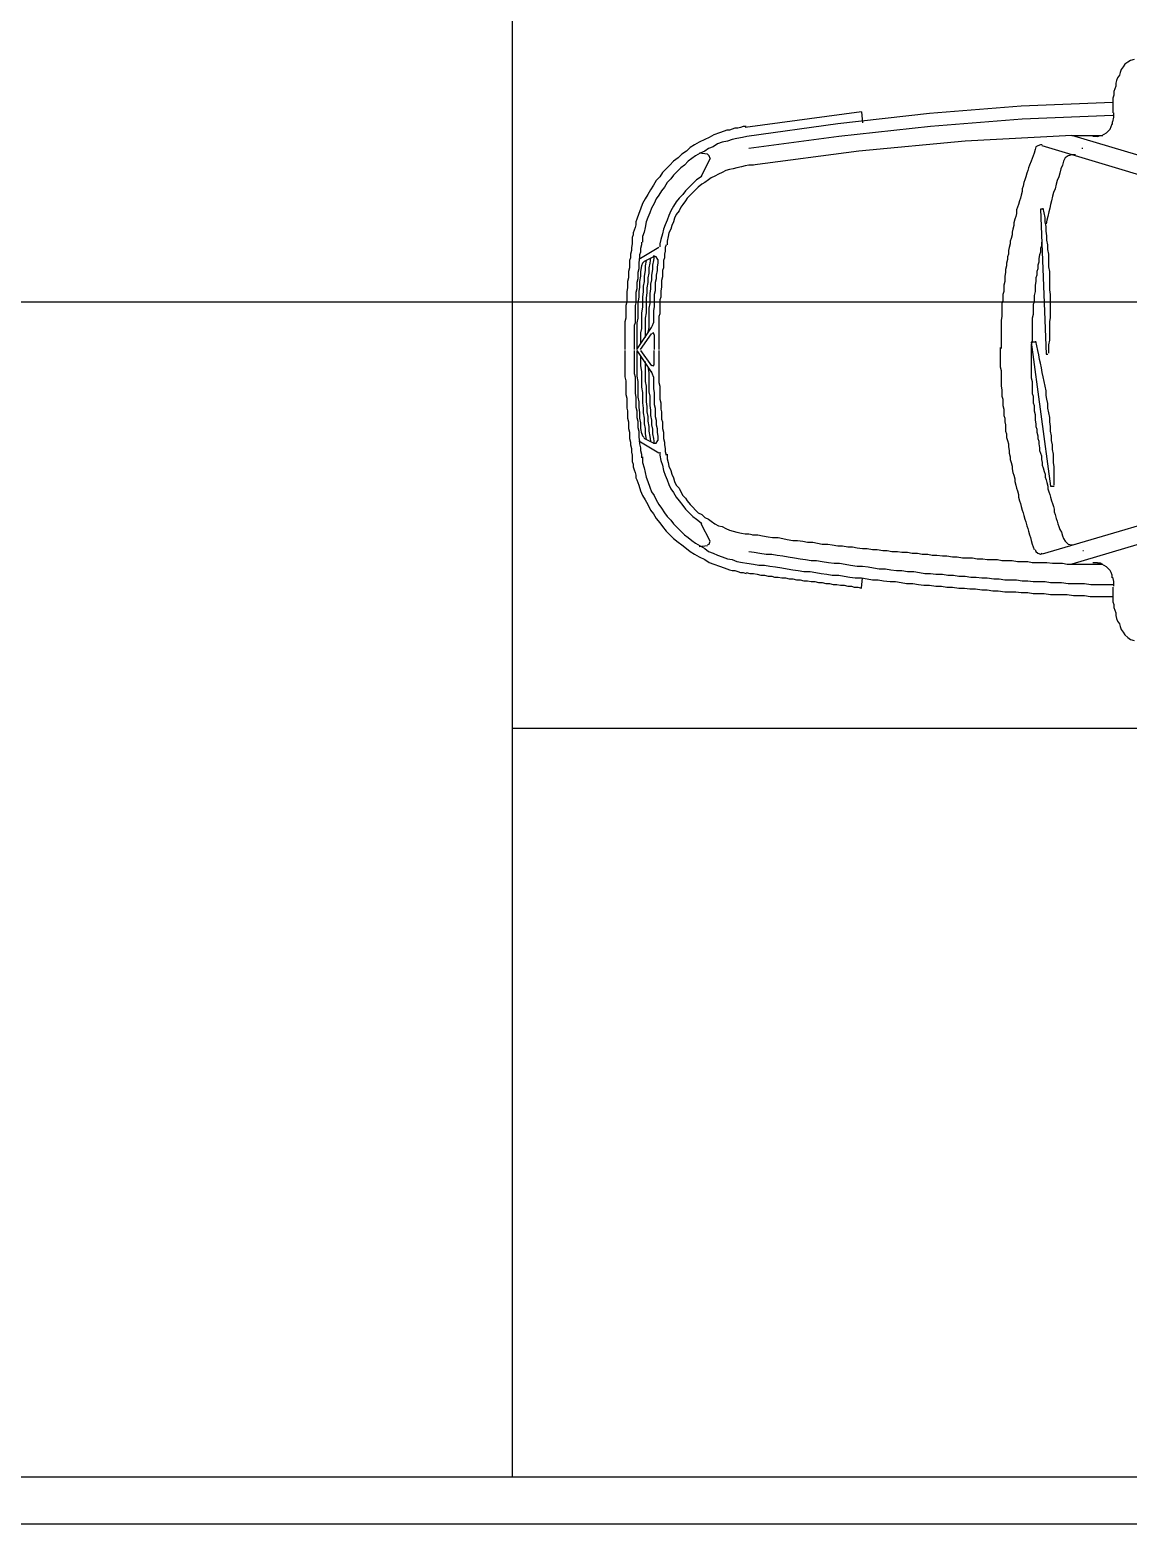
# Model space of a CAD drawing. Header units: millimetres. Extents: x 2273 to 2522, y 1034 to 1187.
# Drawn here: x 2481.835 to 2485.356, y 1034.304 to 1039.093 of the extents above; entities that cross this region are included whole.
import ezdxf

# ---------------------------------------------------------------- set-up
doc = ezdxf.new("R2010")
doc.units = ezdxf.units.MM
doc.layers.add('LAYER8', color=8, linetype='Continuous')

msp = doc.modelspace()

# ---------------------------------------------------------------- linework, layer by layer
at = {"color": 1}
msp.add_line((2454.7693, 1038.222), (2514.7693, 1038.222), dxfattribs=at)
at = {"layer": 'LAYER8', "color": 0, "linetype": 'Continuous'}
for points in [[(2483.381, 1041.6572), (2483.381, 1034.4543)], [(2485.3399, 1038.9749), (2485.334, 1038.9661), (2485.331, 1038.9572), (2485.3281, 1038.9484), (2485.3222, 1038.9396), (2485.3193, 1038.9308), (2485.3163, 1038.922), (2485.3163, 1038.9131), (2485.3134, 1038.9043), (2485.3105, 1038.8955), (2485.3105, 1038.8837), (2485.3075, 1038.8749), (2485.3075, 1038.8661), (2485.3075, 1038.8572), (2485.3075, 1038.8484), (2485.3075, 1038.8367), (2485.3075, 1038.8278)], [(2485.3752, 1038.9984), (2485.3634, 1038.9955), (2485.3546, 1038.9896), (2485.3457, 1038.9837), (2485.3399, 1038.9749)], [(2484.5016, 1038.8308), (2484.1281, 1038.7808)], [(2485.3075, 1038.8602), (2485.0134, 1038.8484), (2484.7193, 1038.8249), (2484.4252, 1038.7925), (2484.134, 1038.7514)], [(2484.5016, 1038.8308), (2484.5046, 1038.7955)], [(2485.3075, 1038.7984), (2485.3105, 1038.8131), (2485.3105, 1038.8278)], [(2484.131, 1038.7837), (2484.1222, 1038.7837), (2484.1134, 1038.7808), (2484.1046, 1038.7778), (2484.0957, 1038.7778), (2484.0869, 1038.7749), (2484.0781, 1038.772), (2484.0693, 1038.772), (2484.0605, 1038.769), (2484.0457, 1038.7631), (2484.0281, 1038.7572), (2484.0134, 1038.7484), (2483.9987, 1038.7425), (2483.981, 1038.7337), (2483.9663, 1038.7249), (2483.9516, 1038.7161), (2483.9399, 1038.7043), (2483.9252, 1038.6955), (2483.9134, 1038.6837), (2483.8987, 1038.672), (2483.8869, 1038.6602), (2483.8752, 1038.6484), (2483.8634, 1038.6367), (2483.8546, 1038.622), (2483.8428, 1038.6102), (2483.834, 1038.5955), (2483.8252, 1038.5808), (2483.8163, 1038.5661), (2483.8075, 1038.5514), (2483.7987, 1038.5367), (2483.7928, 1038.519), (2483.7869, 1038.5043), (2483.781, 1038.4867), (2483.7781, 1038.4778), (2483.7781, 1038.469), (2483.7752, 1038.4602), (2483.7722, 1038.4514), (2483.7693, 1038.4425), (2483.7693, 1038.4367), (2483.7663, 1038.4278), (2483.7663, 1038.419)], [(2485.3075, 1038.819), (2485.0163, 1038.8072), (2484.7222, 1038.7837), (2484.4281, 1038.7514), (2484.1399, 1038.7131)], [(2485.2575, 1038.7514), (2485.2663, 1038.7543), (2485.2722, 1038.7543), (2485.2869, 1038.7631), (2485.2987, 1038.7749), (2485.3016, 1038.7837), (2485.3046, 1038.7925)], [(2485.3046, 1038.7984), (2485.3046, 1038.7896)], [(2484.134, 1038.7514), (2484.1193, 1038.7484), (2484.1016, 1038.7455), (2484.0869, 1038.7425), (2484.0722, 1038.7367), (2484.0546, 1038.7337), (2484.0399, 1038.7278), (2484.0252, 1038.719), (2484.0105, 1038.7131), (2483.9987, 1038.7043), (2483.984, 1038.6984), (2483.9693, 1038.6896), (2483.9575, 1038.6808), (2483.9457, 1038.672), (2483.934, 1038.6602), (2483.9222, 1038.6514), (2483.9105, 1038.6396), (2483.8987, 1038.6278), (2483.8899, 1038.6161), (2483.8781, 1038.6043), (2483.8693, 1038.5896), (2483.8605, 1038.5778), (2483.8516, 1038.5631), (2483.8428, 1038.5514), (2483.8369, 1038.5367), (2483.8281, 1038.522), (2483.8222, 1038.5072), (2483.8163, 1038.4925), (2483.8105, 1038.4778), (2483.8075, 1038.4602), (2483.8046, 1038.4455), (2483.7987, 1038.4308), (2483.7987, 1038.4131)], [(2485.1752, 1038.7543), (2484.834, 1038.7367), (2484.4928, 1038.7043), (2484.1516, 1038.6602)], [(2485.7105, 1038.5955), (2485.1752, 1038.7543), (2485.2752, 1038.7543)], [(2485.2575, 1038.7514), (2485.2428, 1038.7514)], [(2484.0075, 1038.6955), (2483.981, 1038.6984)], [(2484.0163, 1038.6808), (2484.0134, 1038.6896), (2484.0075, 1038.6955)], [(2485.0575, 1038.7102), (2485.0546, 1038.6984), (2485.0516, 1038.6896), (2485.0487, 1038.6808), (2485.0457, 1038.672), (2485.0399, 1038.6602), (2485.0369, 1038.6514), (2485.034, 1038.6425), (2485.031, 1038.6337), (2485.0281, 1038.622), (2485.0252, 1038.6131), (2485.0222, 1038.6043), (2485.0193, 1038.5925), (2485.0163, 1038.5837), (2485.0163, 1038.5749), (2485.0134, 1038.5631), (2485.0105, 1038.5543), (2485.0075, 1038.5455), (2485.0046, 1038.5337), (2485.0016, 1038.5249), (2484.9987, 1038.5161), (2484.9987, 1038.5043), (2484.9957, 1038.4955), (2484.9928, 1038.4867), (2484.9899, 1038.4749), (2484.9899, 1038.4661), (2484.9869, 1038.4543), (2484.984, 1038.4455), (2484.984, 1038.4367), (2484.981, 1038.4249), (2484.9781, 1038.4161), (2484.9781, 1038.4072), (2484.9752, 1038.3955), (2484.9722, 1038.3867), (2484.9722, 1038.3749), (2484.9693, 1038.3661), (2484.9693, 1038.3572), (2484.9663, 1038.3455), (2484.9663, 1038.3367), (2484.9634, 1038.3249), (2484.9634, 1038.3161), (2484.9605, 1038.3043), (2484.9605, 1038.2955), (2484.9605, 1038.2867), (2484.9575, 1038.2749), (2484.9575, 1038.2661), (2484.9575, 1038.2543), (2484.9546, 1038.2455), (2484.9546, 1038.2367), (2484.9546, 1038.2249), (2484.9516, 1038.2161), (2484.9516, 1038.2043), (2484.9516, 1038.1955), (2484.9516, 1038.1837), (2484.9516, 1038.1749), (2484.9487, 1038.1631), (2484.9487, 1038.1543), (2484.9487, 1038.1455), (2484.9487, 1038.1337), (2484.9487, 1038.1249), (2484.9487, 1038.1131), (2484.9487, 1038.1043), (2484.9487, 1038.0925), (2484.9487, 1038.0837), (2484.9487, 1038.072)], [(2485.081, 1038.7249), (2485.0752, 1038.7249), (2485.0663, 1038.722), (2485.0605, 1038.719), (2485.0575, 1038.7102)], [(2485.6399, 1038.5543), (2485.081, 1038.722)], [(2485.1869, 1038.6925), (2485.1752, 1038.6925), (2485.1634, 1038.6896), (2485.1546, 1038.6837), (2485.1487, 1038.672)], [(2485.2105, 1038.7131), (2485.2075, 1038.7131)], [(2484.1546, 1038.6602), (2484.1399, 1038.6602), (2484.1281, 1038.6572), (2484.1163, 1038.6543), (2484.1016, 1038.6514), (2484.0899, 1038.6484), (2484.0781, 1038.6455), (2484.0663, 1038.6425), (2484.0546, 1038.6367), (2484.0428, 1038.6308), (2484.031, 1038.6249), (2484.0193, 1038.619), (2484.0105, 1038.6131), (2483.9987, 1038.6043), (2483.9899, 1038.5984), (2483.9781, 1038.5896), (2483.9693, 1038.5808), (2483.9605, 1038.572), (2483.9516, 1038.5631), (2483.9428, 1038.5543), (2483.9369, 1038.5455), (2483.9281, 1038.5337), (2483.9222, 1038.5249), (2483.9163, 1038.5131), (2483.9075, 1038.5014), (2483.9016, 1038.4896), (2483.8987, 1038.4778), (2483.8928, 1038.4661), (2483.8899, 1038.4543), (2483.884, 1038.4425), (2483.881, 1038.4308), (2483.8781, 1038.4161), (2483.8781, 1038.4043)], [(2484.0163, 1038.6808), (2483.9869, 1038.6249)], [(2485.1487, 1038.672), (2485.1457, 1038.6602), (2485.1399, 1038.6484), (2485.1369, 1038.6337), (2485.134, 1038.622), (2485.1281, 1038.6102), (2485.1252, 1038.5984), (2485.1222, 1038.5837), (2485.1163, 1038.572), (2485.1134, 1038.5602), (2485.1105, 1038.5455), (2485.1075, 1038.5337), (2485.1046, 1038.522), (2485.1016, 1038.5102), (2485.0987, 1038.4955), (2485.0957, 1038.4837), (2485.0928, 1038.472)], [(2483.9869, 1038.622), (2483.9722, 1038.6131), (2483.9605, 1038.6014), (2483.9487, 1038.5896), (2483.9369, 1038.5778), (2483.9281, 1038.5661), (2483.9163, 1038.5543), (2483.9075, 1038.5425), (2483.8987, 1038.5278), (2483.8899, 1038.5131), (2483.884, 1038.4984), (2483.8781, 1038.4837), (2483.8722, 1038.469), (2483.8663, 1038.4543), (2483.8634, 1038.4396), (2483.8575, 1038.422), (2483.8546, 1038.4072)], [(2483.9869, 1038.622), (2483.9899, 1038.6249)], [(2485.0752, 1038.519), (2485.0928, 1038.0543)], [(2485.084, 1038.519), (2485.0752, 1038.519)], [(2485.1016, 1038.0572), (2485.1016, 1038.072), (2485.1016, 1038.0837), (2485.1046, 1038.0984), (2485.1046, 1038.1131), (2485.1046, 1038.1278), (2485.1046, 1038.1425), (2485.1046, 1038.1572), (2485.1075, 1038.172), (2485.1075, 1038.1867), (2485.1075, 1038.2014), (2485.1075, 1038.2161), (2485.1075, 1038.2308), (2485.1075, 1038.2455), (2485.1046, 1038.2602), (2485.1046, 1038.2749), (2485.1046, 1038.2896), (2485.1046, 1038.3043), (2485.1046, 1038.319), (2485.1016, 1038.3337), (2485.1016, 1038.3484), (2485.1016, 1038.3631), (2485.1016, 1038.3749), (2485.0987, 1038.3896), (2485.0987, 1038.4043), (2485.0957, 1038.419), (2485.0957, 1038.4337), (2485.0928, 1038.4484), (2485.0928, 1038.4631), (2485.0899, 1038.4778), (2485.0899, 1038.4925), (2485.0869, 1038.5072), (2485.084, 1038.522)], [(2483.7663, 1038.419), (2483.7663, 1038.4072), (2483.7634, 1038.3955), (2483.7634, 1038.3867), (2483.7605, 1038.3749), (2483.7605, 1038.3631), (2483.7575, 1038.3543), (2483.7575, 1038.3425), (2483.7575, 1038.3308), (2483.7546, 1038.319), (2483.7546, 1038.3102), (2483.7546, 1038.2984), (2483.7516, 1038.2867), (2483.7516, 1038.2778), (2483.7516, 1038.2661), (2483.7487, 1038.2543), (2483.7487, 1038.2425), (2483.7487, 1038.2337), (2483.7487, 1038.222), (2483.7457, 1038.2102), (2483.7457, 1038.2014), (2483.7457, 1038.1896), (2483.7457, 1038.1778), (2483.7457, 1038.169), (2483.7428, 1038.1572), (2483.7428, 1038.1455), (2483.7428, 1038.1337), (2483.7428, 1038.1249), (2483.7428, 1038.1131), (2483.7428, 1038.1014), (2483.7428, 1038.0896), (2483.7428, 1038.0808), (2483.7428, 1038.069)], [(2483.7957, 1038.4131), (2483.7957, 1038.4043), (2483.7928, 1038.3925), (2483.7928, 1038.3808), (2483.7899, 1038.372), (2483.7899, 1038.3602), (2483.7869, 1038.3484), (2483.7869, 1038.3396), (2483.7869, 1038.3278), (2483.784, 1038.3161), (2483.784, 1038.3072), (2483.784, 1038.2955), (2483.781, 1038.2837), (2483.781, 1038.2749), (2483.781, 1038.2631), (2483.7781, 1038.2514), (2483.7781, 1038.2425), (2483.7781, 1038.2308), (2483.7781, 1038.219), (2483.7752, 1038.2102), (2483.7752, 1038.1984), (2483.7752, 1038.1867), (2483.7752, 1038.1778), (2483.7752, 1038.1661), (2483.7752, 1038.1543), (2483.7722, 1038.1455), (2483.7722, 1038.1337), (2483.7722, 1038.122), (2483.7722, 1038.1131), (2483.7722, 1038.1014), (2483.7722, 1038.0896), (2483.7722, 1038.0808), (2483.7722, 1038.069)], [(2483.8752, 1038.4043), (2483.8722, 1038.3955), (2483.8722, 1038.3837), (2483.8693, 1038.3749), (2483.8693, 1038.3631), (2483.8663, 1038.3543), (2483.8663, 1038.3425), (2483.8663, 1038.3308), (2483.8634, 1038.322), (2483.8634, 1038.3102), (2483.8634, 1038.3014), (2483.8605, 1038.2896), (2483.8605, 1038.2808), (2483.8605, 1038.269), (2483.8575, 1038.2572), (2483.8575, 1038.2484), (2483.8575, 1038.2367), (2483.8546, 1038.2278), (2483.8546, 1038.2161), (2483.8546, 1038.2072), (2483.8546, 1038.1955), (2483.8546, 1038.1837), (2483.8516, 1038.1749), (2483.8516, 1038.1631), (2483.8516, 1038.1543), (2483.8516, 1038.1425), (2483.8516, 1038.1337), (2483.8516, 1038.122), (2483.8516, 1038.1102), (2483.8516, 1038.1014), (2483.8516, 1038.0896), (2483.8516, 1038.0808), (2483.8516, 1038.069)], [(2483.8546, 1038.4072), (2483.8546, 1038.3984)], [(2485.0781, 1038.4131), (2485.0781, 1038.4014), (2485.0752, 1038.3925), (2485.0752, 1038.3808), (2485.0722, 1038.372), (2485.0693, 1038.3602), (2485.0693, 1038.3484), (2485.0663, 1038.3396), (2485.0663, 1038.3278), (2485.0634, 1038.319), (2485.0634, 1038.3072), (2485.0605, 1038.2984), (2485.0605, 1038.2867), (2485.0575, 1038.2749), (2485.0575, 1038.2661), (2485.0575, 1038.2543), (2485.0546, 1038.2425), (2485.0546, 1038.2337), (2485.0546, 1038.222), (2485.0516, 1038.2131), (2485.0516, 1038.2014), (2485.0516, 1038.1896), (2485.0516, 1038.1808), (2485.0487, 1038.169), (2485.0487, 1038.1572), (2485.0487, 1038.1484), (2485.0487, 1038.1367), (2485.0487, 1038.1278), (2485.0487, 1038.1161), (2485.0487, 1038.1043), (2485.0487, 1038.0955), (2485.0457, 1038.0837), (2485.0457, 1038.072)], [(2483.8516, 1038.3955), (2483.7869, 1038.3572)], [(2483.8105, 1038.3543), (2483.8075, 1038.3367), (2483.8075, 1038.322), (2483.8046, 1038.3043), (2483.8046, 1038.2867), (2483.8016, 1038.272), (2483.8016, 1038.2543), (2483.7987, 1038.2367), (2483.7987, 1038.222), (2483.7987, 1038.2043), (2483.7957, 1038.1867), (2483.7957, 1038.172), (2483.7957, 1038.1543), (2483.7957, 1038.1367), (2483.7928, 1038.122), (2483.7928, 1038.1043), (2483.7928, 1038.0867)], [(2483.8046, 1038.3514), (2483.7987, 1038.3455), (2483.7957, 1038.3367)], [(2483.834, 1038.3661), (2483.8046, 1038.3514)], [(2483.8252, 1038.3631), (2483.8222, 1038.3455), (2483.8193, 1038.3308), (2483.8193, 1038.3131), (2483.8163, 1038.2984), (2483.8163, 1038.2837), (2483.8134, 1038.2661), (2483.8134, 1038.2514), (2483.8105, 1038.2337), (2483.8105, 1038.219), (2483.8105, 1038.2014), (2483.8105, 1038.1867), (2483.8075, 1038.169), (2483.8075, 1038.1543), (2483.8075, 1038.1367), (2483.8075, 1038.122), (2483.8075, 1038.1072)], [(2483.8369, 1038.369), (2483.834, 1038.3543), (2483.831, 1038.3396), (2483.831, 1038.3249), (2483.8281, 1038.3072), (2483.8281, 1038.2925), (2483.8252, 1038.2778), (2483.8252, 1038.2631), (2483.8222, 1038.2484), (2483.8222, 1038.2308), (2483.8222, 1038.2161), (2483.8193, 1038.2014), (2483.8193, 1038.1867), (2483.8193, 1038.172), (2483.8193, 1038.1543), (2483.8193, 1038.1396), (2483.8163, 1038.1249)], [(2483.8487, 1038.3572), (2483.8428, 1038.3661), (2483.834, 1038.369)], [(2483.8487, 1038.3572), (2483.8487, 1038.3455), (2483.8457, 1038.3337), (2483.8457, 1038.322), (2483.8428, 1038.3072), (2483.8428, 1038.2955), (2483.8399, 1038.2837), (2483.8399, 1038.269), (2483.8399, 1038.2572), (2483.8369, 1038.2455), (2483.8369, 1038.2308), (2483.8369, 1038.219), (2483.8369, 1038.2072), (2483.834, 1038.1925), (2483.834, 1038.1808), (2483.834, 1038.169), (2483.834, 1038.1543)], [(2483.7957, 1038.3367), (2483.7928, 1038.319), (2483.7928, 1038.3043), (2483.7899, 1038.2867), (2483.7899, 1038.269), (2483.7869, 1038.2543), (2483.7869, 1038.2367), (2483.784, 1038.219), (2483.784, 1038.2043), (2483.784, 1038.1867), (2483.784, 1038.169), (2483.781, 1038.1543), (2483.781, 1038.1367), (2483.781, 1038.119), (2483.781, 1038.1043), (2483.781, 1038.0867), (2483.781, 1038.069)], [(2483.781, 1038.069), (2483.8281, 1038.1396)], [(2483.7928, 1038.069), (2483.8281, 1038.119)], [(2483.8281, 1038.1396), (2483.831, 1038.1455), (2483.834, 1038.1543)], [(2483.8369, 1038.1161), (2483.834, 1038.122), (2483.8281, 1038.119)], [(2483.8369, 1038.1161), (2483.8369, 1038.069)], [(2483.7428, 1038.0661), (2483.7428, 1038.0572), (2483.7428, 1038.0455), (2483.7428, 1038.0337), (2483.7428, 1038.0249), (2483.7428, 1038.0131), (2483.7428, 1038.0014), (2483.7428, 1037.9896), (2483.7428, 1037.9808), (2483.7457, 1037.969), (2483.7457, 1037.9572), (2483.7457, 1037.9484), (2483.7457, 1037.9367), (2483.7457, 1037.9249), (2483.7487, 1037.9131), (2483.7487, 1037.9043), (2483.7487, 1037.8925), (2483.7487, 1037.8808), (2483.7516, 1037.872), (2483.7516, 1037.8602), (2483.7516, 1037.8484), (2483.7546, 1037.8367), (2483.7546, 1037.8278), (2483.7546, 1037.8161), (2483.7575, 1037.8043), (2483.7575, 1037.7955), (2483.7575, 1037.7837), (2483.7605, 1037.772), (2483.7605, 1037.7631), (2483.7634, 1037.7514), (2483.7634, 1037.7396), (2483.7663, 1037.7308), (2483.7663, 1037.719)], [(2483.7722, 1038.0661), (2483.7722, 1038.0572), (2483.7722, 1038.0455), (2483.7722, 1038.0337), (2483.7722, 1038.0249), (2483.7722, 1038.0131), (2483.7722, 1038.0014), (2483.7722, 1037.9925), (2483.7752, 1037.9808), (2483.7752, 1037.969), (2483.7752, 1037.9602), (2483.7752, 1037.9484), (2483.7752, 1037.9367), (2483.7752, 1037.9278), (2483.7781, 1037.9161), (2483.7781, 1037.9043), (2483.7781, 1037.8955), (2483.7781, 1037.8837), (2483.781, 1037.872), (2483.781, 1037.8631), (2483.781, 1037.8514), (2483.784, 1037.8396), (2483.784, 1037.8308), (2483.784, 1037.819), (2483.7869, 1037.8072), (2483.7869, 1037.7984), (2483.7869, 1037.7867), (2483.7899, 1037.7749), (2483.7899, 1037.7661), (2483.7928, 1037.7543), (2483.7928, 1037.7455), (2483.7957, 1037.7337), (2483.7957, 1037.722)], [(2483.781, 1038.0661), (2483.781, 1038.0514), (2483.781, 1038.0337), (2483.781, 1038.0161), (2483.781, 1038.0014), (2483.781, 1037.9837), (2483.784, 1037.9661), (2483.784, 1037.9514), (2483.784, 1037.9337), (2483.784, 1037.9161), (2483.7869, 1037.9014), (2483.7869, 1037.8837), (2483.7899, 1037.8661), (2483.7899, 1037.8484), (2483.7928, 1037.8337), (2483.7928, 1037.8161), (2483.7957, 1037.7984)], [(2483.781, 1038.0661), (2483.8281, 1037.9955)], [(2483.7928, 1038.0661), (2483.8281, 1038.0161)], [(2483.8369, 1038.019), (2483.8369, 1038.0661)], [(2483.8516, 1038.0661), (2483.8516, 1038.0572), (2483.8516, 1038.0455), (2483.8516, 1038.0367), (2483.8516, 1038.0249), (2483.8516, 1038.0161), (2483.8516, 1038.0043), (2483.8516, 1037.9925), (2483.8516, 1037.9837), (2483.8516, 1037.972), (2483.8516, 1037.9631), (2483.8546, 1037.9514), (2483.8546, 1037.9425), (2483.8546, 1037.9308), (2483.8546, 1037.919), (2483.8546, 1037.9102), (2483.8575, 1037.8984), (2483.8575, 1037.8896), (2483.8575, 1037.8778), (2483.8605, 1037.869), (2483.8605, 1037.8572), (2483.8605, 1037.8455), (2483.8634, 1037.8367), (2483.8634, 1037.8249), (2483.8634, 1037.8161), (2483.8663, 1037.8043), (2483.8663, 1037.7955), (2483.8663, 1037.7837), (2483.8693, 1037.772), (2483.8693, 1037.7631), (2483.8722, 1037.7514), (2483.8722, 1037.7425), (2483.8752, 1037.7308)], [(2484.9457, 1038.0749), (2484.9457, 1038.0631), (2484.9457, 1038.0543), (2484.9457, 1038.0425), (2484.9457, 1038.0337), (2484.9457, 1038.022), (2484.9457, 1038.0131), (2484.9487, 1038.0014), (2484.9487, 1037.9925), (2484.9487, 1037.9808), (2484.9487, 1037.972), (2484.9487, 1037.9602), (2484.9487, 1037.9514), (2484.9516, 1037.9396), (2484.9516, 1037.9308), (2484.9516, 1037.919), (2484.9546, 1037.9102), (2484.9546, 1037.8984), (2484.9546, 1037.8896), (2484.9575, 1037.8778), (2484.9575, 1037.869), (2484.9575, 1037.8572), (2484.9605, 1037.8484), (2484.9605, 1037.8367), (2484.9634, 1037.8278), (2484.9634, 1037.819), (2484.9634, 1037.8072), (2484.9663, 1037.7984), (2484.9663, 1037.7867), (2484.9693, 1037.7778), (2484.9722, 1037.7661), (2484.9722, 1037.7572), (2484.9752, 1037.7455), (2484.9752, 1037.7367), (2484.9781, 1037.7249), (2484.9781, 1037.7161), (2484.981, 1037.7072), (2484.984, 1037.6955), (2484.984, 1037.6867), (2484.9869, 1037.6749), (2484.9899, 1037.6661), (2484.9928, 1037.6543), (2484.9928, 1037.6455), (2484.9957, 1037.6337), (2484.9987, 1037.6249), (2485.0016, 1037.6161), (2485.0046, 1037.6043), (2485.0046, 1037.5955), (2485.0075, 1037.5837), (2485.0105, 1037.5749), (2485.0134, 1037.5661), (2485.0163, 1037.5543), (2485.0193, 1037.5455), (2485.0222, 1037.5367), (2485.0252, 1037.5249), (2485.0281, 1037.5161), (2485.031, 1037.5043), (2485.034, 1037.4955), (2485.0369, 1037.4867), (2485.0399, 1037.4749), (2485.0428, 1037.4661), (2485.0457, 1037.4572), (2485.0487, 1037.4455), (2485.0516, 1037.4367), (2485.0546, 1037.4278)], [(2485.0457, 1038.0925), (2485.1075, 1037.6308)], [(2485.0575, 1038.0925), (2485.0457, 1038.0925)], [(2485.0457, 1038.0749), (2485.0457, 1038.0661), (2485.0457, 1038.0543), (2485.0457, 1038.0455), (2485.0457, 1038.0367), (2485.0457, 1038.0249), (2485.0457, 1038.0161), (2485.0457, 1038.0072), (2485.0457, 1037.9955), (2485.0457, 1037.9867), (2485.0457, 1037.9778), (2485.0487, 1037.9661), (2485.0487, 1037.9572), (2485.0487, 1037.9484), (2485.0487, 1037.9396), (2485.0487, 1037.9278), (2485.0516, 1037.919), (2485.0516, 1037.9102), (2485.0516, 1037.8984), (2485.0546, 1037.8896), (2485.0546, 1037.8808), (2485.0546, 1037.872), (2485.0575, 1037.8602), (2485.0575, 1037.8514), (2485.0575, 1037.8425), (2485.0605, 1037.8308), (2485.0605, 1037.822), (2485.0634, 1037.8131), (2485.0634, 1037.8043), (2485.0663, 1037.7925), (2485.0663, 1037.7837), (2485.0693, 1037.7749), (2485.0693, 1037.7661), (2485.0722, 1037.7543), (2485.0722, 1037.7455), (2485.0752, 1037.7367), (2485.0781, 1037.7278), (2485.0781, 1037.7161), (2485.081, 1037.7072), (2485.081, 1037.6984), (2485.084, 1037.6896), (2485.0869, 1037.6778), (2485.0899, 1037.669), (2485.0899, 1037.6602), (2485.0928, 1037.6514), (2485.0957, 1037.6425), (2485.0987, 1037.6308), (2485.0987, 1037.622), (2485.1016, 1037.6131), (2485.1046, 1037.6043), (2485.1075, 1037.5955), (2485.1105, 1037.5837), (2485.1134, 1037.5749), (2485.1163, 1037.5661), (2485.1193, 1037.5572), (2485.1193, 1037.5484), (2485.1222, 1037.5396), (2485.1252, 1037.5278), (2485.1281, 1037.519), (2485.131, 1037.5102), (2485.134, 1037.5014), (2485.1369, 1037.4925), (2485.1428, 1037.4837), (2485.1457, 1037.472), (2485.1487, 1037.4631)], [(2485.1193, 1037.6337), (2485.1193, 1037.6484), (2485.1193, 1037.6631), (2485.1193, 1037.6778), (2485.1193, 1037.6925), (2485.1163, 1037.7072), (2485.1163, 1037.722), (2485.1163, 1037.7337), (2485.1134, 1037.7484), (2485.1134, 1037.7631), (2485.1105, 1037.7778), (2485.1105, 1037.7925), (2485.1075, 1037.8072), (2485.1075, 1037.822), (2485.1046, 1037.8367), (2485.1046, 1037.8514), (2485.1016, 1037.8661), (2485.0987, 1037.8808), (2485.0987, 1037.8955), (2485.0957, 1037.9102), (2485.0928, 1037.922), (2485.0928, 1037.9367), (2485.0899, 1037.9514), (2485.0869, 1037.9661), (2485.084, 1037.9808), (2485.081, 1037.9955), (2485.0781, 1038.0102), (2485.0752, 1038.0249), (2485.0722, 1038.0367), (2485.0693, 1038.0514), (2485.0663, 1038.0661), (2485.0634, 1038.0808), (2485.0605, 1038.0955)], [(2483.7928, 1038.0484), (2483.7928, 1038.0308), (2483.7928, 1038.0161), (2483.7957, 1037.9984), (2483.7957, 1037.9808), (2483.7957, 1037.9661), (2483.7957, 1037.9484), (2483.7987, 1037.9308), (2483.7987, 1037.9161), (2483.7987, 1037.8984), (2483.8016, 1037.8808), (2483.8016, 1037.8661), (2483.8046, 1037.8484), (2483.8046, 1037.8308), (2483.8075, 1037.8161), (2483.8075, 1037.7984), (2483.8105, 1037.7808)], [(2483.8075, 1038.0308), (2483.8075, 1038.0131), (2483.8075, 1037.9984), (2483.8075, 1037.9837), (2483.8075, 1037.9661), (2483.8105, 1037.9514), (2483.8105, 1037.9337), (2483.8105, 1037.919), (2483.8105, 1037.9014), (2483.8134, 1037.8867), (2483.8134, 1037.869), (2483.8163, 1037.8543), (2483.8163, 1037.8396), (2483.8193, 1037.822), (2483.8193, 1037.8072), (2483.8222, 1037.7896), (2483.8252, 1037.7749)], [(2483.8163, 1038.0131), (2483.8193, 1037.9955), (2483.8193, 1037.9808), (2483.8193, 1037.9661), (2483.8193, 1037.9514), (2483.8193, 1037.9337), (2483.8222, 1037.919), (2483.8222, 1037.9043), (2483.8222, 1037.8896), (2483.8252, 1037.8749), (2483.8252, 1037.8572), (2483.8281, 1037.8425), (2483.8281, 1037.8278), (2483.831, 1037.8131), (2483.831, 1037.7984), (2483.834, 1037.7837), (2483.8369, 1037.7661)], [(2483.8281, 1038.019), (2483.834, 1038.0161), (2483.8369, 1038.022)], [(2485.0928, 1038.0543), (2485.0987, 1038.0543)], [(2483.834, 1037.9808), (2483.831, 1037.9896), (2483.8281, 1037.9984)], [(2483.834, 1037.9808), (2483.834, 1037.969), (2483.834, 1037.9572), (2483.834, 1037.9425), (2483.8369, 1037.9308), (2483.8369, 1037.919), (2483.8369, 1037.9043), (2483.8369, 1037.8925), (2483.8399, 1037.8808), (2483.8399, 1037.8661), (2483.8399, 1037.8543), (2483.8428, 1037.8425), (2483.8428, 1037.8278), (2483.8457, 1037.8161), (2483.8457, 1037.8043), (2483.8487, 1037.7896), (2483.8487, 1037.7778)], [(2483.8516, 1037.7367), (2483.7869, 1037.7749)], [(2483.7957, 1037.8014), (2483.7987, 1037.7925), (2483.8046, 1037.7867)], [(2483.834, 1037.769), (2483.8046, 1037.7837)], [(2483.834, 1037.769), (2483.8428, 1037.769), (2483.8487, 1037.7778)], [(2483.8546, 1037.7396), (2483.8546, 1037.7278)], [(2483.8546, 1037.7308), (2483.8575, 1037.7131), (2483.8634, 1037.6984), (2483.8663, 1037.6808), (2483.8722, 1037.6661), (2483.8781, 1037.6514), (2483.884, 1037.6367), (2483.8899, 1037.622), (2483.8987, 1037.6102), (2483.9075, 1037.5955), (2483.9163, 1037.5837), (2483.9281, 1037.569), (2483.9369, 1037.5572), (2483.9487, 1037.5455), (2483.9605, 1037.5337), (2483.9722, 1037.5249), (2483.9869, 1037.5131)], [(2483.8781, 1037.7337), (2483.8781, 1037.719), (2483.881, 1037.7072), (2483.884, 1037.6955), (2483.8899, 1037.6808), (2483.8928, 1037.669), (2483.8987, 1037.6572), (2483.9016, 1037.6455), (2483.9075, 1037.6337), (2483.9163, 1037.6249), (2483.9222, 1037.6131), (2483.9281, 1037.6014), (2483.9369, 1037.5925), (2483.9428, 1037.5837), (2483.9516, 1037.572), (2483.9605, 1037.5631), (2483.9693, 1037.5543), (2483.9781, 1037.5455), (2483.9899, 1037.5396), (2483.9987, 1037.5308), (2484.0105, 1037.5249), (2484.0193, 1037.519), (2484.031, 1037.5102), (2484.0428, 1037.5043), (2484.0546, 1037.5014), (2484.0663, 1037.4955), (2484.0781, 1037.4896), (2484.0899, 1037.4867), (2484.1016, 1037.4837), (2484.1163, 1037.4808), (2484.1281, 1037.4778), (2484.1399, 1037.4778), (2484.1546, 1037.4749)], [(2483.7663, 1037.719), (2483.7663, 1037.7102), (2483.7693, 1037.7014), (2483.7693, 1037.6925), (2483.7722, 1037.6837), (2483.7752, 1037.6749), (2483.7781, 1037.6661), (2483.7781, 1037.6572), (2483.781, 1037.6514), (2483.7869, 1037.6337), (2483.7928, 1037.6161), (2483.7987, 1037.6014), (2483.8075, 1037.5867), (2483.8163, 1037.572), (2483.8252, 1037.5543), (2483.834, 1037.5425), (2483.8428, 1037.5278), (2483.8546, 1037.5131), (2483.8634, 1037.5014), (2483.8752, 1037.4867), (2483.8869, 1037.4749), (2483.8987, 1037.4631), (2483.9134, 1037.4514), (2483.9252, 1037.4425), (2483.9399, 1037.4308), (2483.9516, 1037.422), (2483.9663, 1037.4131), (2483.981, 1037.4043), (2483.9987, 1037.3955), (2484.0134, 1037.3867), (2484.0281, 1037.3808), (2484.0457, 1037.3749), (2484.0605, 1037.369), (2484.0693, 1037.3661), (2484.0781, 1037.3631), (2484.0869, 1037.3602), (2484.0957, 1037.3602), (2484.1046, 1037.3572), (2484.1134, 1037.3543), (2484.1222, 1037.3543), (2484.131, 1037.3514)], [(2483.7987, 1037.7249), (2483.7987, 1037.7072), (2483.8046, 1037.6896), (2483.8075, 1037.6749), (2483.8105, 1037.6602), (2483.8163, 1037.6455), (2483.8222, 1037.6278), (2483.8281, 1037.6131), (2483.8369, 1037.6014), (2483.8428, 1037.5867), (2483.8516, 1037.572), (2483.8605, 1037.5602), (2483.8693, 1037.5455), (2483.8781, 1037.5337), (2483.8899, 1037.522), (2483.8987, 1037.5102), (2483.9105, 1037.4984), (2483.9222, 1037.4867), (2483.934, 1037.4749), (2483.9457, 1037.4661), (2483.9575, 1037.4572), (2483.9693, 1037.4484), (2483.984, 1037.4396), (2483.9987, 1037.4308), (2484.0105, 1037.422), (2484.0252, 1037.4161), (2484.0399, 1037.4102), (2484.0546, 1037.4043), (2484.0722, 1037.3984), (2484.0869, 1037.3955), (2484.1016, 1037.3896), (2484.1193, 1037.3867), (2484.134, 1037.3837)], [(2485.1075, 1037.6308), (2485.1193, 1037.6308)], [(2485.6399, 1037.5778), (2485.081, 1037.4131)], [(2485.7105, 1037.5396), (2485.1752, 1037.3808)], [(2483.9899, 1037.5102), (2483.9869, 1037.5131)], [(2484.0163, 1037.4543), (2483.9869, 1037.5102)], [(2484.0075, 1037.4396), (2483.981, 1037.4367)], [(2484.0075, 1037.4425), (2484.0134, 1037.4455), (2484.0163, 1037.4543)], [(2484.1516, 1037.4749), (2484.1693, 1037.4749), (2484.184, 1037.472), (2484.2016, 1037.469), (2484.2163, 1037.4661), (2484.234, 1037.4661), (2484.2487, 1037.4631), (2484.2634, 1037.4602), (2484.281, 1037.4572), (2484.2957, 1037.4572), (2484.3134, 1037.4543), (2484.3281, 1037.4514), (2484.3457, 1037.4514), (2484.3605, 1037.4484), (2484.3752, 1037.4455), (2484.3928, 1037.4455), (2484.4075, 1037.4425), (2484.4252, 1037.4396), (2484.4399, 1037.4396), (2484.4575, 1037.4367), (2484.4722, 1037.4367), (2484.4869, 1037.4337), (2484.5046, 1037.4308), (2484.5193, 1037.4308), (2484.5369, 1037.4278), (2484.5516, 1037.4278), (2484.5693, 1037.4249), (2484.584, 1037.4249), (2484.5987, 1037.422), (2484.6163, 1037.422), (2484.631, 1037.419), (2484.6487, 1037.419), (2484.6634, 1037.4161), (2484.681, 1037.4161), (2484.6957, 1037.4131), (2484.7134, 1037.4131), (2484.7281, 1037.4102), (2484.7428, 1037.4102), (2484.7605, 1037.4072), (2484.7752, 1037.4072), (2484.7928, 1037.4043), (2484.8075, 1037.4043), (2484.8252, 1037.4014), (2484.8399, 1037.4014), (2484.8575, 1037.4014), (2484.8722, 1037.3984), (2484.8899, 1037.3984), (2484.9046, 1037.3955), (2484.9193, 1037.3955), (2484.9369, 1037.3955), (2484.9516, 1037.3925), (2484.9693, 1037.3925), (2484.984, 1037.3925), (2485.0016, 1037.3896), (2485.0163, 1037.3896), (2485.034, 1037.3896), (2485.0487, 1037.3867), (2485.0663, 1037.3867), (2485.081, 1037.3867), (2485.0957, 1037.3867), (2485.1134, 1037.3837), (2485.1281, 1037.3837), (2485.1457, 1037.3837), (2485.1605, 1037.3808), (2485.1781, 1037.3808)], [(2485.1487, 1037.4631), (2485.1546, 1037.4543), (2485.1634, 1037.4455), (2485.1752, 1037.4425), (2485.1869, 1037.4455)], [(2484.1399, 1037.422), (2484.1575, 1037.419), (2484.1752, 1037.4161), (2484.1957, 1037.4131), (2484.2134, 1037.4131), (2484.231, 1037.4102), (2484.2487, 1037.4072), (2484.2663, 1037.4043), (2484.2869, 1037.4014), (2484.3046, 1037.3984), (2484.3222, 1037.3955), (2484.3399, 1037.3925), (2484.3575, 1037.3925), (2484.3752, 1037.3896), (2484.3957, 1037.3867), (2484.4134, 1037.3837), (2484.431, 1037.3837), (2484.4487, 1037.3808), (2484.4663, 1037.3778), (2484.4869, 1037.3749), (2484.5046, 1037.3749), (2484.5222, 1037.372), (2484.5399, 1037.369), (2484.5575, 1037.3661), (2484.5781, 1037.3661), (2484.5957, 1037.3631), (2484.6134, 1037.3602), (2484.631, 1037.3602), (2484.6487, 1037.3572), (2484.6693, 1037.3572), (2484.6869, 1037.3543), (2484.7046, 1037.3514), (2484.7222, 1037.3514), (2484.7399, 1037.3484), (2484.7605, 1037.3484), (2484.7781, 1037.3455), (2484.7957, 1037.3455), (2484.8134, 1037.3425), (2484.834, 1037.3425), (2484.8516, 1037.3396), (2484.8693, 1037.3396), (2484.8869, 1037.3367), (2484.9046, 1037.3367), (2484.9252, 1037.3337), (2484.9428, 1037.3337), (2484.9605, 1037.3308), (2484.9781, 1037.3308), (2484.9987, 1037.3308), (2485.0163, 1037.3278), (2485.034, 1037.3278), (2485.0516, 1037.3249), (2485.0722, 1037.3249), (2485.0899, 1037.3249), (2485.1075, 1037.322), (2485.1252, 1037.322), (2485.1428, 1037.322), (2485.1634, 1037.319), (2485.181, 1037.319), (2485.1987, 1037.319), (2485.2163, 1037.319), (2485.2369, 1037.3161), (2485.2546, 1037.3161), (2485.2722, 1037.3161), (2485.2899, 1037.3161), (2485.3105, 1037.3161)], [(2485.0575, 1037.4278), (2485.0605, 1037.422), (2485.0663, 1037.4161), (2485.0752, 1037.4131), (2485.081, 1037.4161)], [(2485.2105, 1037.4249), (2485.2134, 1037.4249)], [(2484.131, 1037.3543), (2484.1428, 1037.3514), (2484.1546, 1037.3514), (2484.1663, 1037.3484), (2484.1781, 1037.3455), (2484.1899, 1037.3455), (2484.2016, 1037.3425), (2484.2134, 1037.3425), (2484.2222, 1037.3396), (2484.234, 1037.3396), (2484.2457, 1037.3367), (2484.2575, 1037.3367), (2484.2693, 1037.3337), (2484.281, 1037.3337), (2484.2928, 1037.3308), (2484.3046, 1037.3308), (2484.3163, 1037.3278), (2484.3281, 1037.3278), (2484.3399, 1037.3249), (2484.3516, 1037.3249), (2484.3634, 1037.322), (2484.3752, 1037.322), (2484.3869, 1037.319), (2484.3987, 1037.319), (2484.4105, 1037.3161), (2484.4222, 1037.3161), (2484.434, 1037.3131), (2484.4457, 1037.3131), (2484.4575, 1037.3102), (2484.4693, 1037.3102), (2484.4781, 1037.3072), (2484.4899, 1037.3072), (2484.5016, 1037.3043)], [(2484.134, 1037.3837), (2484.1546, 1037.3808), (2484.1722, 1037.3778), (2484.1899, 1037.3778), (2484.2075, 1037.3749), (2484.2252, 1037.372), (2484.2457, 1037.369), (2484.2634, 1037.3661), (2484.281, 1037.3631), (2484.2987, 1037.3602), (2484.3163, 1037.3572), (2484.3369, 1037.3572), (2484.3546, 1037.3543), (2484.3722, 1037.3514), (2484.3899, 1037.3484), (2484.4075, 1037.3455), (2484.4281, 1037.3455), (2484.4457, 1037.3425), (2484.4634, 1037.3396), (2484.481, 1037.3367), (2484.5016, 1037.3367), (2484.5193, 1037.3337), (2484.5369, 1037.3308), (2484.5546, 1037.3308), (2484.5722, 1037.3278), (2484.5928, 1037.3249), (2484.6105, 1037.3249), (2484.6281, 1037.322), (2484.6457, 1037.319), (2484.6663, 1037.319), (2484.684, 1037.3161), (2484.7016, 1037.3131), (2484.7193, 1037.3131), (2484.7399, 1037.3102), (2484.7575, 1037.3102), (2484.7752, 1037.3072), (2484.7928, 1037.3072), (2484.8134, 1037.3043), (2484.831, 1037.3043), (2484.8487, 1037.3014), (2484.8663, 1037.3014), (2484.8869, 1037.2984), (2484.9046, 1037.2984), (2484.9222, 1037.2955), (2484.9399, 1037.2955), (2484.9605, 1037.2925), (2484.9781, 1037.2925), (2484.9957, 1037.2925), (2485.0134, 1037.2896), (2485.034, 1037.2896), (2485.0516, 1037.2867), (2485.0693, 1037.2867), (2485.0869, 1037.2867), (2485.1075, 1037.2837), (2485.1252, 1037.2837), (2485.1428, 1037.2837), (2485.1605, 1037.2837), (2485.181, 1037.2808), (2485.1987, 1037.2808), (2485.2163, 1037.2808), (2485.234, 1037.2778), (2485.2546, 1037.2778), (2485.2722, 1037.2778), (2485.2899, 1037.2778), (2485.3075, 1037.2778)], [(2485.1752, 1037.3808), (2485.2752, 1037.3808)], [(2485.2428, 1037.3867), (2485.2575, 1037.3867)], [(2485.3046, 1037.3455), (2485.3016, 1037.3543), (2485.2987, 1037.3602), (2485.2869, 1037.372), (2485.2722, 1037.3808), (2485.2663, 1037.3837), (2485.2575, 1037.3837)], [(2485.3046, 1037.3367), (2485.3046, 1037.3455)], [(2484.5016, 1037.3043), (2484.5046, 1037.3367)], [(2485.3105, 1037.3102), (2485.3105, 1037.3249), (2485.3075, 1037.3396)], [(2485.3075, 1037.3072), (2485.3075, 1037.2984), (2485.3075, 1037.2896), (2485.3075, 1037.2808), (2485.3075, 1037.269), (2485.3075, 1037.2602), (2485.3105, 1037.2514), (2485.3105, 1037.2425), (2485.3134, 1037.2337), (2485.3163, 1037.2249), (2485.3163, 1037.2161), (2485.3193, 1037.2072), (2485.3222, 1037.1984), (2485.3281, 1037.1896), (2485.331, 1037.1808), (2485.334, 1037.172), (2485.3399, 1037.1631)], [(2485.3399, 1037.1631), (2485.3457, 1037.1543), (2485.3546, 1037.1455), (2485.3634, 1037.1396), (2485.3752, 1037.1367)], [(2488.381, 1036.8543), (2483.381, 1036.8543)]]:
    msp.add_lwpolyline(points, dxfattribs=at)
at = {"layer": 'LAYER8', "linetype": 'Continuous'}
for points in [[(2488.381, 1034.4543), (2460.7693, 1034.4543)], [(2488.534, 1034.3043), (2460.7693, 1034.3043)]]:
    msp.add_lwpolyline(points, dxfattribs=at)

doc.saveas('drawing.dxf')
